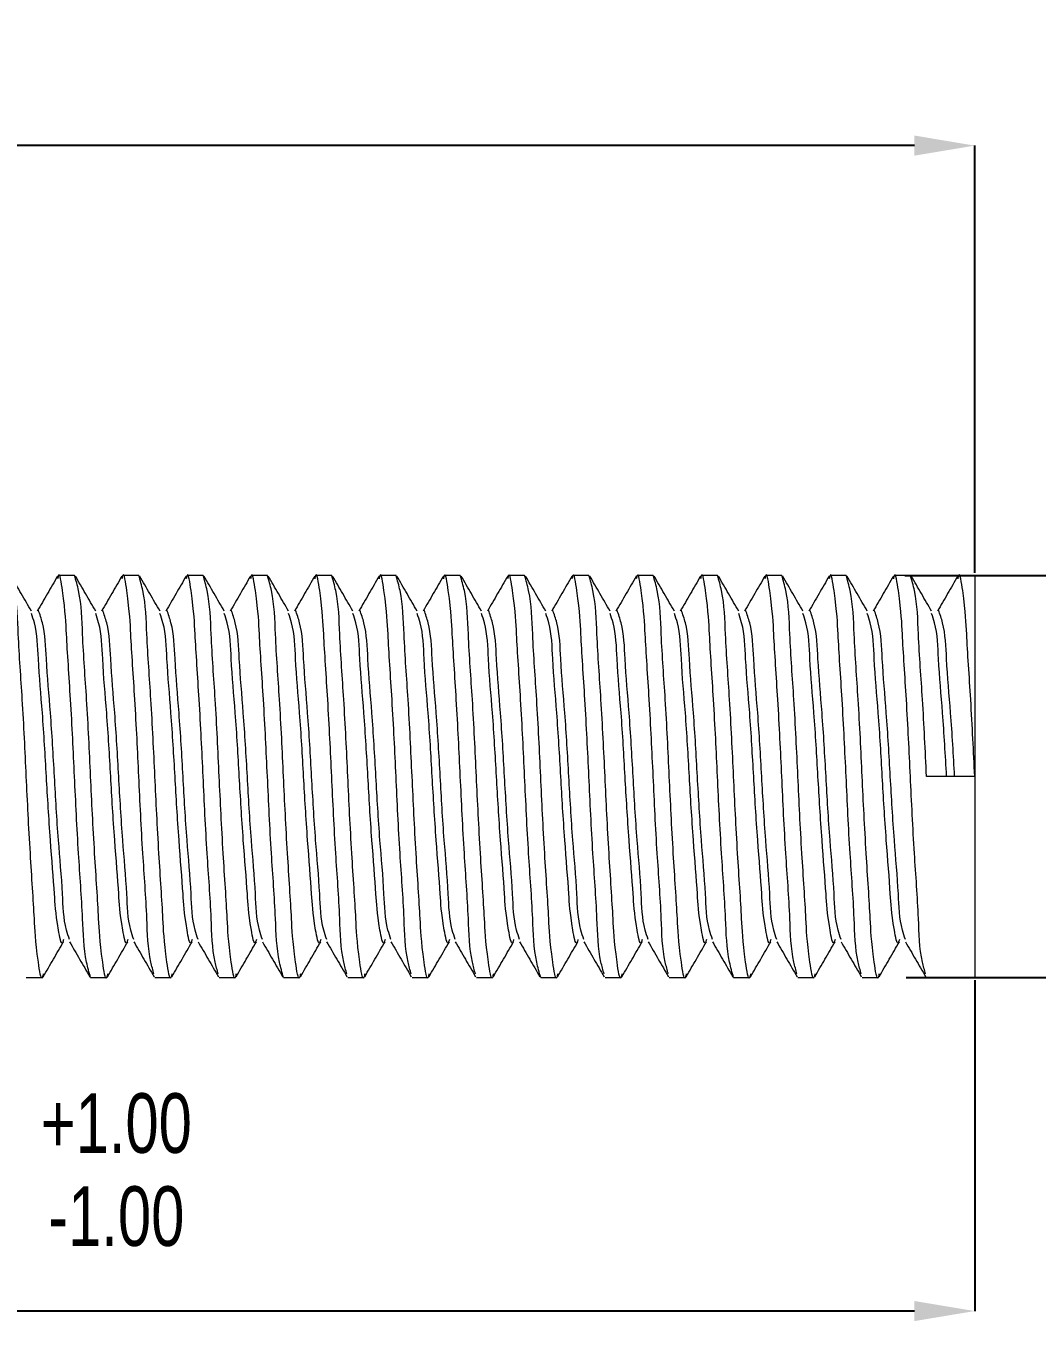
# Model space of a CAD drawing. Header units: millimetres. Extents: x -1180 to -403, y 1363 to 1912.
# Drawn here: x -606.4 to -543.5, y 1688.2 to 1768.7 of the extents above; entities that cross this region are included whole.
import ezdxf

# ---------------------------------------------------------------- set-up
doc = ezdxf.new("R2010")
doc.units = ezdxf.units.MM
doc.linetypes.add('SLD-Solid', pattern=[0])
doc.styles.add('SLDTEXTSTYLE0', font='TXT', dxfattribs={"width": 0.75})
doc.dimstyles.new('SLDDIMSTYLE30', dxfattribs={"dimscale": 2.5, "dimtxt": 2.116667, "dimasz": 1.5, "dimexe": 0, "dimexo": 0.0625, "dimgap": 0.529167, "dimtad": 1, "dimdec": 0, "dimlfac": 3, "dimrnd": 1e-09, "dimzin": 12, "dimdsep": 46, "dimtxsty": 'SLDTEXTSTYLE0', "dimcen": 0.09, "dimadec": 0, "dimazin": 3, "dimtfac": 1, "dimtdec": 0, "dimtofl": 0, "dimtmove": 0, "dimatfit": 3, "dimfxl": 1, "dimfrac": 2, "dimtolj": 1, "dimtzin": 12, "dimarcsym": 0})

# ---------------------------------------------------------------- blocks, each defined once
blk = doc.blocks.new('*D5')
at = {"color": 0, "linetype": 'Continuous', "lineweight": -2, "transparency": 16777216}
for p, q in [((-670.414, 1721.742), (-670.414, 1688.8)), ((-547.421, 1709.379), (-547.421, 1688.8)), ((-551.171, 1688.8), (-666.664, 1688.8))]:
    blk.add_line(p, q, dxfattribs=at)
at = {"color": 0, "linetype": 'Continuous', "transparency": 16777216}
for points in [[(-666.664, 1689.425), (-666.664, 1688.175), (-670.414, 1688.8)], [(-551.171, 1689.425), (-551.171, 1688.175), (-547.421, 1688.8)]]:
    blk.add_solid(points, dxfattribs=at)
at = {"layer": 'Defpoints', "color": 0, "linetype": 'Continuous', "transparency": 16777216}
for p in [(-670.414, 1721.898), (-547.421, 1709.535), (-670.414, 1688.8)]:
    blk.add_point(p, dxfattribs=at)
at = {"color": 0, "linetype": 'Continuous', "lineweight": 18, "transparency": 16777216, "insert": (-610.519, 1692.769), "char_height": 5.2917, "attachment_point": 5, "style": 'SLDTEXTSTYLE0'}
blk.add_mtext('\\A1;25', dxfattribs=at)
blk = doc.blocks.new('*D6')
at = {"color": 0, "linetype": 'Continuous', "lineweight": -2, "transparency": 16777216}
for p, q in [((-1045.598, 1734.692), (-1045.598, 1761.25)), ((-551.171, 1761.25), (-1041.848, 1761.25)), ((-547.421, 1734.692), (-547.421, 1761.25))]:
    blk.add_line(p, q, dxfattribs=at)
at = {"color": 0, "linetype": 'Continuous', "transparency": 16777216}
for points in [[(-1041.848, 1761.875), (-1041.848, 1760.625), (-1045.598, 1761.25)], [(-551.171, 1761.875), (-551.171, 1760.625), (-547.421, 1761.25)]]:
    blk.add_solid(points, dxfattribs=at)
at = {"layer": 'Defpoints', "color": 0, "linetype": 'Continuous', "transparency": 16777216}
for p in [(-1045.598, 1761.25), (-1045.598, 1734.535), (-547.421, 1734.535)]:
    blk.add_point(p, dxfattribs=at)
at = {"color": 0, "linetype": 'Continuous', "lineweight": 18, "transparency": 16777216, "insert": (-796.51, 1765.218), "char_height": 5.2917, "attachment_point": 5, "style": 'SLDTEXTSTYLE0'}
blk.add_mtext('\\A1;304', dxfattribs=at)
blk = doc.blocks.new('*D10')
at = {"color": 0, "lineweight": -2, "transparency": 16777216}
for p, q in [((-551.765, 1734.535), (-530.231, 1734.535)), ((-530.231, 1730.785), (-530.231, 1713.285)), ((-551.679, 1709.535), (-530.231, 1709.535))]:
    blk.add_line(p, q, dxfattribs=at)
at = {"color": 0, "transparency": 16777216}
for points in [[(-530.856, 1730.785), (-529.606, 1730.785), (-530.231, 1734.535)], [(-530.856, 1713.285), (-529.606, 1713.285), (-530.231, 1709.535)]]:
    blk.add_solid(points, dxfattribs=at)
at = {"layer": 'Defpoints', "color": 0, "transparency": 16777216}
for p in [(-551.921, 1734.535), (-551.835, 1709.535), (-530.231, 1709.535)]:
    blk.add_point(p, dxfattribs=at)
at = {"color": 0, "transparency": 16777216, "insert": (-534.2, 1722.035), "char_height": 5.29167, "attachment_point": 5, "rotation": 90, "style": 'SLDTEXTSTYLE0'}
blk.add_mtext('\\A1;{\\C0;M5x1.0}', dxfattribs=at)

msp = doc.modelspace()

# ---------------------------------------------------------------- linework, layer by layer
at = {"color": 0, "linetype": 'SLD-Solid', "lineweight": 0}
for p, q in [((-603.42, 1734.535), (-604.42, 1734.535)), ((-599.42, 1734.535), (-600.42, 1734.535)), ((-595.421, 1734.535), (-596.421, 1734.535)), ((-591.421, 1734.535), (-592.421, 1734.535)), ((-587.421, 1734.535), (-588.421, 1734.535)), ((-583.421, 1734.535), (-584.421, 1734.535)), ((-579.421, 1734.535), (-580.421, 1734.535)), ((-575.421, 1734.535), (-576.421, 1734.535)), ((-571.421, 1734.535), (-572.421, 1734.535)), ((-567.421, 1734.535), (-568.421, 1734.535)), ((-563.421, 1734.535), (-564.421, 1734.535)), ((-559.421, 1734.535), (-560.421, 1734.535)), ((-555.421, 1734.535), (-556.421, 1734.535)), ((-551.421, 1734.535), (-552.421, 1734.535)), ((-547.421, 1734.535), (-548.421, 1734.535)), ((-547.421, 1734.535), (-547.421, 1722.035)), ((-547.421, 1722.035), (-550.421, 1722.035)), ((-547.421, 1722.035), (-547.421, 1709.535)), ((-606.42, 1709.535), (-605.42, 1709.535)), ((-602.421, 1709.535), (-601.421, 1709.535)), ((-598.42, 1709.535), (-597.421, 1709.535)), ((-594.42, 1709.535), (-593.421, 1709.535)), ((-590.421, 1709.535), (-589.421, 1709.535)), ((-586.421, 1709.535), (-585.421, 1709.535)), ((-582.421, 1709.535), (-581.421, 1709.535)), ((-578.421, 1709.535), (-577.421, 1709.535)), ((-574.421, 1709.535), (-573.421, 1709.535)), ((-570.421, 1709.535), (-569.421, 1709.535)), ((-566.421, 1709.535), (-565.421, 1709.535)), ((-562.421, 1709.535), (-561.421, 1709.535)), ((-558.421, 1709.535), (-557.421, 1709.535)), ((-554.421, 1709.535), (-553.421, 1709.535)), ((-550.421, 1709.535), (-547.421, 1709.535))]:
    msp.add_line(p, q, dxfattribs=at)
for points, knots in [([(-605.363, 1709.756), (-605.382, 1709.668), (-605.483, 1709.199), (-605.861, 1711.71), (-605.906, 1713.277), (-606.21, 1717.63), (-606.42, 1721.995), (-606.633, 1726.59), (-606.931, 1730.416), (-606.988, 1733.03), (-607.33, 1734.219), (-607.42, 1734.535)], [0, 0, 0, 0, 0.008983, 0.047801, 0.155171, 0.315487, 0.504491, 0.693496, 0.853812, 0.961182, 1, 1, 1, 1]), ([(-606.104, 1732.311), (-606.315, 1732.673), (-606.735, 1733.398), (-607.156, 1734.123), (-607.366, 1734.486)], [0, 0, 0, 0, 0.499832, 1, 1, 1, 1]), ([(-604.475, 1734.486), (-604.685, 1734.123), (-605.106, 1733.398), (-605.526, 1732.673), (-605.737, 1732.311)], [0, 0, 0, 0, 0.500168, 1, 1, 1, 1]), ([(-602.421, 1709.535), (-602.511, 1709.851), (-602.853, 1711.041), (-602.91, 1713.655), (-603.208, 1717.48), (-603.421, 1722.076), (-603.631, 1726.441), (-603.935, 1730.794), (-603.98, 1732.36), (-604.357, 1734.871), (-604.459, 1734.403), (-604.478, 1734.315)], [0, 0, 0, 0, 0.038818, 0.146188, 0.306504, 0.495509, 0.684513, 0.844829, 0.952199, 0.991017, 1, 1, 1, 1]), ([(-601.363, 1709.756), (-601.382, 1709.668), (-601.484, 1709.199), (-601.861, 1711.71), (-601.906, 1713.277), (-602.21, 1717.63), (-602.42, 1721.995), (-602.633, 1726.59), (-602.93, 1730.416), (-602.988, 1733.03), (-603.33, 1734.219), (-603.42, 1734.535)], [0, 0, 0, 0, 0.008983, 0.047801, 0.155171, 0.315487, 0.504491, 0.693496, 0.853811, 0.961182, 1, 1, 1, 1]), ([(-602.104, 1732.311), (-602.315, 1732.673), (-602.735, 1733.398), (-603.156, 1734.123), (-603.366, 1734.486)], [0, 0, 0, 0, 0.499847, 1, 1, 1, 1]), ([(-600.475, 1734.486), (-600.685, 1734.123), (-601.106, 1733.398), (-601.526, 1732.673), (-601.737, 1732.311)], [0, 0, 0, 0, 0.500168, 1, 1, 1, 1]), ([(-598.478, 1709.756), (-598.547, 1709.999), (-598.863, 1711.116), (-598.905, 1713.656), (-599.21, 1717.48), (-599.42, 1722.076), (-599.631, 1726.44), (-599.935, 1730.794), (-599.98, 1732.36), (-600.358, 1734.871), (-600.459, 1734.403), (-600.478, 1734.315)], [0, 0, 0, 0, 0.030107, 0.13845, 0.300219, 0.490937, 0.681654, 0.843423, 0.951767, 0.990937, 1, 1, 1, 1]), ([(-597.363, 1709.756), (-597.382, 1709.668), (-597.484, 1709.199), (-597.861, 1711.71), (-597.906, 1713.277), (-598.21, 1717.63), (-598.42, 1721.995), (-598.633, 1726.59), (-598.93, 1730.416), (-598.988, 1733.03), (-599.33, 1734.219), (-599.42, 1734.535)], [0, 0, 0, 0, 0.008983, 0.047801, 0.155171, 0.315487, 0.504491, 0.693496, 0.853811, 0.961182, 1, 1, 1, 1]), ([(-598.104, 1732.311), (-598.315, 1732.673), (-598.735, 1733.398), (-599.156, 1734.123), (-599.366, 1734.486)], [0, 0, 0, 0, 0.499847, 1, 1, 1, 1]), ([(-596.475, 1734.486), (-596.685, 1734.123), (-597.106, 1733.398), (-597.526, 1732.673), (-597.737, 1732.311)], [0, 0, 0, 0, 0.500168, 1, 1, 1, 1]), ([(-594.478, 1709.756), (-594.547, 1709.999), (-594.863, 1711.116), (-594.905, 1713.656), (-595.21, 1717.48), (-595.42, 1722.076), (-595.631, 1726.44), (-595.935, 1730.794), (-595.98, 1732.36), (-596.358, 1734.871), (-596.459, 1734.403), (-596.478, 1734.315)], [0, 0, 0, 0, 0.030106, 0.13845, 0.300219, 0.490936, 0.681654, 0.843422, 0.951766, 0.990937, 1, 1, 1, 1]), ([(-593.363, 1709.756), (-593.382, 1709.668), (-593.484, 1709.199), (-593.861, 1711.71), (-593.906, 1713.277), (-594.21, 1717.63), (-594.42, 1721.995), (-594.633, 1726.59), (-594.93, 1730.416), (-594.988, 1733.03), (-595.33, 1734.219), (-595.421, 1734.535)], [0, 0, 0, 0, 0.008983, 0.047801, 0.155171, 0.315487, 0.504491, 0.693496, 0.853811, 0.961182, 1, 1, 1, 1]), ([(-594.104, 1732.311), (-594.315, 1732.673), (-594.735, 1733.398), (-595.156, 1734.123), (-595.366, 1734.486)], [0, 0, 0, 0, 0.499832, 1, 1, 1, 1]), ([(-592.475, 1734.486), (-592.685, 1734.123), (-593.106, 1733.398), (-593.526, 1732.673), (-593.737, 1732.311)], [0, 0, 0, 0, 0.500168, 1, 1, 1, 1]), ([(-590.421, 1709.535), (-590.511, 1709.851), (-590.853, 1711.041), (-590.91, 1713.655), (-591.208, 1717.48), (-591.421, 1722.076), (-591.631, 1726.441), (-591.935, 1730.794), (-591.98, 1732.36), (-592.358, 1734.871), (-592.459, 1734.403), (-592.478, 1734.315)], [0, 0, 0, 0, 0.038819, 0.146189, 0.306505, 0.495509, 0.684513, 0.844829, 0.952199, 0.991018, 1, 1, 1, 1]), ([(-589.363, 1709.756), (-589.382, 1709.668), (-589.483, 1709.199), (-589.861, 1711.71), (-589.906, 1713.277), (-590.21, 1717.63), (-590.42, 1721.995), (-590.633, 1726.59), (-590.93, 1730.416), (-590.988, 1733.03), (-591.33, 1734.219), (-591.421, 1734.535)], [0, 0, 0, 0, 0.008982, 0.047801, 0.155171, 0.315487, 0.504491, 0.693496, 0.853811, 0.961182, 1, 1, 1, 1]), ([(-590.104, 1732.311), (-590.315, 1732.673), (-590.735, 1733.398), (-591.156, 1734.123), (-591.366, 1734.486)], [0, 0, 0, 0, 0.499832, 1, 1, 1, 1]), ([(-588.475, 1734.486), (-588.685, 1734.123), (-589.106, 1733.398), (-589.526, 1732.673), (-589.737, 1732.311)], [0, 0, 0, 0, 0.500153, 1, 1, 1, 1]), ([(-586.478, 1709.756), (-586.547, 1709.999), (-586.863, 1711.116), (-586.906, 1713.656), (-587.21, 1717.48), (-587.421, 1722.076), (-587.631, 1726.44), (-587.935, 1730.794), (-587.98, 1732.36), (-588.358, 1734.871), (-588.459, 1734.403), (-588.478, 1734.315)], [0, 0, 0, 0, 0.030106, 0.13845, 0.300219, 0.490936, 0.681654, 0.843422, 0.951766, 0.990937, 1, 1, 1, 1]), ([(-585.363, 1709.756), (-585.382, 1709.668), (-585.483, 1709.199), (-585.861, 1711.71), (-585.906, 1713.277), (-586.21, 1717.63), (-586.42, 1721.995), (-586.633, 1726.59), (-586.931, 1730.416), (-586.988, 1733.03), (-587.33, 1734.219), (-587.421, 1734.535)], [0, 0, 0, 0, 0.008982, 0.047801, 0.155171, 0.315487, 0.504491, 0.693495, 0.853811, 0.961181, 1, 1, 1, 1]), ([(-586.104, 1732.311), (-586.315, 1732.673), (-586.735, 1733.398), (-587.156, 1734.123), (-587.366, 1734.486)], [0, 0, 0, 0, 0.499832, 1, 1, 1, 1]), ([(-584.475, 1734.486), (-584.685, 1734.123), (-585.106, 1733.398), (-585.526, 1732.673), (-585.737, 1732.311)], [0, 0, 0, 0, 0.500161, 1, 1, 1, 1]), ([(-582.478, 1709.756), (-582.547, 1709.999), (-582.863, 1711.116), (-582.906, 1713.656), (-583.21, 1717.48), (-583.421, 1722.076), (-583.631, 1726.44), (-583.935, 1730.794), (-583.98, 1732.36), (-584.358, 1734.871), (-584.459, 1734.403), (-584.478, 1734.315)], [0, 0, 0, 0, 0.030106, 0.13845, 0.300219, 0.490936, 0.681654, 0.843422, 0.951766, 0.990937, 1, 1, 1, 1]), ([(-581.363, 1709.756), (-581.382, 1709.668), (-581.484, 1709.199), (-581.861, 1711.71), (-581.906, 1713.277), (-582.21, 1717.63), (-582.42, 1721.995), (-582.633, 1726.59), (-582.931, 1730.416), (-582.988, 1733.03), (-583.33, 1734.219), (-583.421, 1734.535)], [0, 0, 0, 0, 0.008982, 0.047801, 0.155171, 0.315487, 0.504491, 0.693495, 0.853811, 0.961181, 1, 1, 1, 1]), ([(-582.104, 1732.311), (-582.315, 1732.673), (-582.735, 1733.398), (-583.156, 1734.123), (-583.366, 1734.486)], [0, 0, 0, 0, 0.499832, 1, 1, 1, 1]), ([(-580.475, 1734.486), (-580.685, 1734.123), (-581.106, 1733.398), (-581.526, 1732.673), (-581.737, 1732.311)], [0, 0, 0, 0, 0.500168, 1, 1, 1, 1]), ([(-578.478, 1709.756), (-578.547, 1709.999), (-578.863, 1711.116), (-578.906, 1713.656), (-579.21, 1717.48), (-579.421, 1722.076), (-579.631, 1726.44), (-579.935, 1730.794), (-579.98, 1732.36), (-580.358, 1734.871), (-580.459, 1734.403), (-580.478, 1734.315)], [0, 0, 0, 0, 0.0301065, 0.1384504, 0.3002189, 0.4909364, 0.6816538, 0.8434225, 0.9517661, 0.9909367, 1, 1, 1, 1]), ([(-577.363, 1709.756), (-577.382, 1709.668), (-577.484, 1709.199), (-577.861, 1711.71), (-577.906, 1713.277), (-578.21, 1717.63), (-578.42, 1721.995), (-578.633, 1726.59), (-578.931, 1730.416), (-578.988, 1733.03), (-579.33, 1734.219), (-579.421, 1734.535)], [0, 0, 0, 0, 0.008982, 0.047801, 0.155171, 0.315487, 0.504491, 0.693495, 0.853811, 0.961181, 1, 1, 1, 1]), ([(-578.104, 1732.311), (-578.315, 1732.673), (-578.735, 1733.398), (-579.156, 1734.123), (-579.366, 1734.486)], [0, 0, 0, 0, 0.499832, 1, 1, 1, 1]), ([(-576.475, 1734.486), (-576.685, 1734.123), (-577.106, 1733.398), (-577.526, 1732.673), (-577.737, 1732.311)], [0, 0, 0, 0, 0.500168, 1, 1, 1, 1]), ([(-574.421, 1709.535), (-574.511, 1709.851), (-574.853, 1711.041), (-574.911, 1713.655), (-575.208, 1717.48), (-575.421, 1722.076), (-575.631, 1726.441), (-575.935, 1730.794), (-575.981, 1732.36), (-576.358, 1734.871), (-576.459, 1734.403), (-576.478, 1734.315)], [0, 0, 0, 0, 0.038818, 0.146189, 0.306504, 0.495509, 0.684513, 0.844829, 0.952199, 0.991017, 1, 1, 1, 1]), ([(-573.363, 1709.756), (-573.382, 1709.668), (-573.484, 1709.199), (-573.861, 1711.71), (-573.906, 1713.277), (-574.21, 1717.63), (-574.42, 1721.995), (-574.633, 1726.59), (-574.931, 1730.416), (-574.988, 1733.03), (-575.33, 1734.219), (-575.421, 1734.535)], [0, 0, 0, 0, 0.008982, 0.047801, 0.155171, 0.315487, 0.504491, 0.693495, 0.853811, 0.961181, 1, 1, 1, 1]), ([(-574.105, 1732.311), (-574.315, 1732.673), (-574.736, 1733.398), (-575.156, 1734.123), (-575.366, 1734.486)], [0, 0, 0, 0, 0.499832, 1, 1, 1, 1]), ([(-572.475, 1734.486), (-572.685, 1734.123), (-573.106, 1733.398), (-573.526, 1732.673), (-573.737, 1732.311)], [0, 0, 0, 0, 0.500168, 1, 1, 1, 1]), ([(-570.478, 1709.756), (-570.547, 1709.999), (-570.863, 1711.116), (-570.906, 1713.656), (-571.21, 1717.48), (-571.421, 1722.076), (-571.632, 1726.44), (-571.935, 1730.794), (-571.981, 1732.36), (-572.358, 1734.871), (-572.459, 1734.403), (-572.479, 1734.315)], [0, 0, 0, 0, 0.030106, 0.13845, 0.300219, 0.490936, 0.681654, 0.843422, 0.951766, 0.990936, 1, 1, 1, 1]), ([(-569.363, 1709.756), (-569.382, 1709.668), (-569.484, 1709.199), (-569.861, 1711.711), (-569.906, 1713.277), (-570.21, 1717.63), (-570.42, 1721.995), (-570.633, 1726.59), (-570.931, 1730.416), (-570.988, 1733.03), (-571.33, 1734.219), (-571.421, 1734.535)], [0, 0, 0, 0, 0.008982, 0.0478, 0.155171, 0.315486, 0.504491, 0.693495, 0.853811, 0.961181, 1, 1, 1, 1]), ([(-570.105, 1732.311), (-570.315, 1732.673), (-570.736, 1733.398), (-571.156, 1734.123), (-571.366, 1734.486)], [0, 0, 0, 0, 0.499832, 1, 1, 1, 1]), ([(-568.475, 1734.486), (-568.685, 1734.123), (-569.106, 1733.398), (-569.526, 1732.673), (-569.737, 1732.311)], [0, 0, 0, 0, 0.500168, 1, 1, 1, 1]), ([(-566.479, 1709.756), (-566.547, 1709.999), (-566.863, 1711.116), (-566.906, 1713.656), (-567.21, 1717.48), (-567.421, 1722.076), (-567.632, 1726.44), (-567.935, 1730.794), (-567.981, 1732.36), (-568.358, 1734.871), (-568.459, 1734.403), (-568.479, 1734.315)], [0, 0, 0, 0, 0.030106, 0.13845, 0.300219, 0.490936, 0.681654, 0.843422, 0.951766, 0.990936, 1, 1, 1, 1]), ([(-565.363, 1709.756), (-565.382, 1709.668), (-565.484, 1709.199), (-565.861, 1711.711), (-565.906, 1713.277), (-566.21, 1717.63), (-566.42, 1721.995), (-566.633, 1726.59), (-566.931, 1730.416), (-566.988, 1733.03), (-567.33, 1734.219), (-567.421, 1734.535)], [0, 0, 0, 0, 0.008982, 0.0478, 0.155171, 0.315486, 0.504491, 0.693496, 0.853811, 0.961182, 1, 1, 1, 1]), ([(-566.105, 1732.311), (-566.315, 1732.673), (-566.736, 1733.398), (-567.156, 1734.123), (-567.366, 1734.486)], [0, 0, 0, 0, 0.499832, 1, 1, 1, 1]), ([(-564.475, 1734.486), (-564.686, 1734.123), (-565.106, 1733.398), (-565.527, 1732.673), (-565.737, 1732.311)], [0, 0, 0, 0, 0.500168, 1, 1, 1, 1]), ([(-562.421, 1709.535), (-562.511, 1709.851), (-562.853, 1711.041), (-562.911, 1713.655), (-563.208, 1717.48), (-563.421, 1722.076), (-563.632, 1726.441), (-563.935, 1730.794), (-563.981, 1732.36), (-564.358, 1734.871), (-564.459, 1734.403), (-564.479, 1734.315)], [0, 0, 0, 0, 0.038818, 0.146189, 0.306504, 0.495509, 0.684513, 0.844829, 0.952199, 0.991017, 1, 1, 1, 1]), ([(-561.363, 1709.756), (-561.382, 1709.668), (-561.484, 1709.199), (-561.861, 1711.71), (-561.906, 1713.277), (-562.21, 1717.63), (-562.42, 1721.995), (-562.633, 1726.59), (-562.931, 1730.416), (-562.988, 1733.03), (-563.33, 1734.219), (-563.421, 1734.535)], [0, 0, 0, 0, 0.008983, 0.047801, 0.155171, 0.315487, 0.504491, 0.693496, 0.853812, 0.961182, 1, 1, 1, 1]), ([(-562.105, 1732.311), (-562.315, 1732.673), (-562.736, 1733.398), (-563.156, 1734.123), (-563.366, 1734.486)], [0, 0, 0, 0, 0.499832, 1, 1, 1, 1]), ([(-560.475, 1734.486), (-560.686, 1734.123), (-561.106, 1733.398), (-561.527, 1732.673), (-561.737, 1732.311)], [0, 0, 0, 0, 0.500168, 1, 1, 1, 1]), ([(-558.479, 1709.756), (-558.547, 1709.999), (-558.863, 1711.116), (-558.906, 1713.656), (-559.21, 1717.48), (-559.421, 1722.076), (-559.632, 1726.44), (-559.935, 1730.794), (-559.981, 1732.36), (-560.358, 1734.871), (-560.459, 1734.403), (-560.479, 1734.315)], [0, 0, 0, 0, 0.030107, 0.13845, 0.300219, 0.490937, 0.681654, 0.843423, 0.951767, 0.990937, 1, 1, 1, 1]), ([(-557.363, 1709.756), (-557.382, 1709.668), (-557.484, 1709.199), (-557.861, 1711.71), (-557.906, 1713.277), (-558.21, 1717.63), (-558.42, 1721.995), (-558.633, 1726.59), (-558.931, 1730.416), (-558.988, 1733.03), (-559.33, 1734.219), (-559.421, 1734.535)], [0, 0, 0, 0, 0.008983, 0.047801, 0.155171, 0.315487, 0.504491, 0.693496, 0.853811, 0.961182, 1, 1, 1, 1]), ([(-558.105, 1732.311), (-558.315, 1732.673), (-558.736, 1733.398), (-559.156, 1734.123), (-559.366, 1734.486)], [0, 0, 0, 0, 0.499847, 1, 1, 1, 1]), ([(-556.475, 1734.486), (-556.686, 1734.123), (-557.106, 1733.398), (-557.527, 1732.673), (-557.737, 1732.311)], [0, 0, 0, 0, 0.500168, 1, 1, 1, 1]), ([(-554.479, 1709.756), (-554.547, 1709.999), (-554.863, 1711.116), (-554.906, 1713.656), (-555.21, 1717.48), (-555.421, 1722.076), (-555.632, 1726.44), (-555.935, 1730.794), (-555.981, 1732.36), (-556.358, 1734.871), (-556.459, 1734.403), (-556.479, 1734.315)], [0, 0, 0, 0, 0.030107, 0.13845, 0.300219, 0.490937, 0.681654, 0.843423, 0.951767, 0.990937, 1, 1, 1, 1]), ([(-553.363, 1709.756), (-553.382, 1709.668), (-553.484, 1709.199), (-553.861, 1711.71), (-553.906, 1713.277), (-554.21, 1717.63), (-554.42, 1721.995), (-554.633, 1726.59), (-554.931, 1730.416), (-554.988, 1733.03), (-555.33, 1734.219), (-555.421, 1734.535)], [0, 0, 0, 0, 0.008983, 0.047801, 0.155171, 0.315487, 0.504491, 0.693496, 0.853811, 0.961182, 1, 1, 1, 1]), ([(-554.105, 1732.311), (-554.315, 1732.673), (-554.736, 1733.398), (-555.156, 1734.123), (-555.366, 1734.486)], [0, 0, 0, 0, 0.499847, 1, 1, 1, 1]), ([(-552.475, 1734.486), (-552.686, 1734.123), (-553.106, 1733.398), (-553.527, 1732.673), (-553.737, 1732.311)], [0, 0, 0, 0, 0.500168, 1, 1, 1, 1]), ([(-550.479, 1709.756), (-550.547, 1709.999), (-550.863, 1711.116), (-550.906, 1713.656), (-551.21, 1717.48), (-551.421, 1722.076), (-551.632, 1726.44), (-551.935, 1730.794), (-551.98, 1732.36), (-552.358, 1734.871), (-552.459, 1734.403), (-552.479, 1734.315)], [0, 0, 0, 0, 0.030106, 0.13845, 0.300219, 0.490936, 0.681654, 0.843422, 0.951766, 0.990937, 1, 1, 1, 1]), ([(-550.421, 1722.035), (-550.495, 1723.631), (-550.633, 1726.581), (-550.931, 1730.418), (-550.988, 1733.03), (-551.33, 1734.219), (-551.421, 1734.535)], [0, 0, 0, 0, 0.381435, 0.704972, 0.92166, 1, 1, 1, 1]), ([(-550.105, 1732.311), (-550.315, 1732.673), (-550.736, 1733.398), (-551.156, 1734.123), (-551.366, 1734.486)], [0, 0, 0, 0, 0.499832, 1, 1, 1, 1]), ([(-548.475, 1734.486), (-548.686, 1734.123), (-549.106, 1733.398), (-549.527, 1732.673), (-549.737, 1732.311)], [0, 0, 0, 0, 0.500168, 1, 1, 1, 1]), ([(-547.421, 1722.035), (-547.495, 1723.585), (-547.632, 1726.45), (-547.935, 1730.793), (-547.98, 1732.36), (-548.358, 1734.871), (-548.46, 1734.403), (-548.479, 1734.315)], [0, 0, 0, 0, 0.374644, 0.692421, 0.90525, 0.982196, 1, 1, 1, 1]), ([(-604.105, 1711.907), (-604.126, 1711.823), (-604.231, 1711.419), (-604.607, 1713.465), (-604.658, 1714.81), (-604.959, 1718.386), (-605.171, 1722.003), (-605.382, 1725.803), (-605.684, 1728.961), (-605.73, 1731.066), (-606.039, 1731.971), (-606.105, 1732.163)], [0, 0, 0, 0, 0.010438, 0.050106, 0.158433, 0.320002, 0.510438, 0.700875, 0.862444, 0.970771, 1, 1, 1, 1]), ([(-603.736, 1711.907), (-603.802, 1712.1), (-604.111, 1713.005), (-604.156, 1715.109), (-604.46, 1718.275), (-604.67, 1722.035), (-604.884, 1725.795), (-605.179, 1728.963), (-605.241, 1731.137), (-605.58, 1732.11), (-605.67, 1732.37)], [0, 0, 0, 0, 0.029537, 0.139007, 0.302281, 0.494726, 0.687171, 0.850445, 0.959914, 1, 1, 1, 1]), ([(-600.105, 1711.907), (-600.126, 1711.823), (-600.231, 1711.419), (-600.607, 1713.465), (-600.658, 1714.81), (-600.959, 1718.386), (-601.171, 1722.003), (-601.382, 1725.803), (-601.685, 1728.961), (-601.73, 1731.066), (-602.039, 1731.971), (-602.105, 1732.163)], [0, 0, 0, 0, 0.010438, 0.050106, 0.158432, 0.320002, 0.510438, 0.700875, 0.862444, 0.970771, 1, 1, 1, 1]), ([(-599.736, 1711.907), (-599.802, 1712.1), (-600.111, 1713.005), (-600.156, 1715.109), (-600.46, 1718.275), (-600.67, 1722.035), (-600.884, 1725.795), (-601.179, 1728.963), (-601.241, 1731.137), (-601.58, 1732.11), (-601.67, 1732.37)], [0, 0, 0, 0, 0.029537, 0.139007, 0.302281, 0.494726, 0.687171, 0.850445, 0.959914, 1, 1, 1, 1]), ([(-596.105, 1711.907), (-596.126, 1711.823), (-596.231, 1711.419), (-596.607, 1713.465), (-596.658, 1714.81), (-596.959, 1718.386), (-597.171, 1722.003), (-597.382, 1725.803), (-597.685, 1728.961), (-597.73, 1731.066), (-598.039, 1731.971), (-598.105, 1732.163)], [0, 0, 0, 0, 0.010438, 0.050107, 0.158433, 0.320003, 0.510439, 0.700875, 0.862444, 0.970771, 1, 1, 1, 1]), ([(-595.736, 1711.907), (-595.802, 1712.1), (-596.111, 1713.005), (-596.156, 1715.109), (-596.46, 1718.275), (-596.67, 1722.035), (-596.884, 1725.795), (-597.179, 1728.963), (-597.241, 1731.137), (-597.58, 1732.11), (-597.67, 1732.37)], [0, 0, 0, 0, 0.029537, 0.139006, 0.302281, 0.494726, 0.687171, 0.850445, 0.959914, 1, 1, 1, 1]), ([(-592.105, 1711.907), (-592.126, 1711.823), (-592.231, 1711.419), (-592.607, 1713.465), (-592.658, 1714.81), (-592.959, 1718.386), (-593.171, 1722.003), (-593.382, 1725.803), (-593.685, 1728.961), (-593.729, 1731.066), (-594.039, 1731.971), (-594.105, 1732.163)], [0, 0, 0, 0, 0.010438, 0.050107, 0.158433, 0.320003, 0.510438, 0.700874, 0.862444, 0.97077, 1, 1, 1, 1]), ([(-591.736, 1711.907), (-591.802, 1712.1), (-592.112, 1713.005), (-592.156, 1715.109), (-592.46, 1718.275), (-592.67, 1722.035), (-592.884, 1725.795), (-593.179, 1728.963), (-593.241, 1731.137), (-593.58, 1732.11), (-593.671, 1732.37)], [0, 0, 0, 0, 0.029538, 0.139007, 0.302281, 0.494726, 0.687171, 0.850445, 0.959914, 1, 1, 1, 1]), ([(-588.105, 1711.907), (-588.126, 1711.823), (-588.231, 1711.419), (-588.607, 1713.465), (-588.658, 1714.81), (-588.959, 1718.386), (-589.171, 1722.003), (-589.381, 1725.803), (-589.685, 1728.961), (-589.73, 1731.066), (-590.039, 1731.971), (-590.105, 1732.163)], [0, 0, 0, 0, 0.010438, 0.050107, 0.158433, 0.320003, 0.510438, 0.700874, 0.862444, 0.97077, 1, 1, 1, 1]), ([(-587.736, 1711.907), (-587.802, 1712.1), (-588.112, 1713.005), (-588.156, 1715.109), (-588.46, 1718.275), (-588.67, 1722.035), (-588.884, 1725.795), (-589.179, 1728.963), (-589.241, 1731.137), (-589.58, 1732.11), (-589.671, 1732.37)], [0, 0, 0, 0, 0.029538, 0.139007, 0.302281, 0.494726, 0.687171, 0.850444, 0.959913, 1, 1, 1, 1]), ([(-584.105, 1711.907), (-584.126, 1711.823), (-584.231, 1711.419), (-584.607, 1713.465), (-584.658, 1714.81), (-584.959, 1718.386), (-585.171, 1722.003), (-585.381, 1725.803), (-585.685, 1728.961), (-585.73, 1731.066), (-586.039, 1731.971), (-586.105, 1732.163)], [0, 0, 0, 0, 0.010438, 0.050107, 0.158433, 0.320003, 0.510438, 0.700874, 0.862444, 0.97077, 1, 1, 1, 1]), ([(-583.736, 1711.907), (-583.802, 1712.1), (-584.112, 1713.005), (-584.156, 1715.109), (-584.46, 1718.275), (-584.67, 1722.035), (-584.884, 1725.795), (-585.179, 1728.963), (-585.241, 1731.137), (-585.58, 1732.11), (-585.671, 1732.37)], [0, 0, 0, 0, 0.029538, 0.139007, 0.302281, 0.494726, 0.687171, 0.850444, 0.959913, 1, 1, 1, 1]), ([(-580.105, 1711.907), (-580.127, 1711.823), (-580.231, 1711.419), (-580.607, 1713.465), (-580.658, 1714.81), (-580.959, 1718.386), (-581.171, 1722.003), (-581.382, 1725.803), (-581.685, 1728.961), (-581.73, 1731.066), (-582.039, 1731.971), (-582.105, 1732.163)], [0, 0, 0, 0, 0.010438, 0.050107, 0.158433, 0.320002, 0.510438, 0.700874, 0.862444, 0.97077, 1, 1, 1, 1]), ([(-579.736, 1711.907), (-579.802, 1712.1), (-580.112, 1713.005), (-580.156, 1715.109), (-580.46, 1718.275), (-580.67, 1722.035), (-580.884, 1725.795), (-581.179, 1728.963), (-581.241, 1731.137), (-581.58, 1732.11), (-581.671, 1732.37)], [0, 0, 0, 0, 0.029538, 0.139007, 0.302281, 0.494726, 0.68717, 0.850444, 0.959913, 1, 1, 1, 1]), ([(-576.105, 1711.907), (-576.127, 1711.823), (-576.231, 1711.419), (-576.607, 1713.465), (-576.658, 1714.81), (-576.959, 1718.386), (-577.171, 1722.003), (-577.382, 1725.803), (-577.685, 1728.961), (-577.73, 1731.066), (-578.039, 1731.971), (-578.105, 1732.163)], [0, 0, 0, 0, 0.010438, 0.050106, 0.158432, 0.320002, 0.510438, 0.700874, 0.862444, 0.97077, 1, 1, 1, 1]), ([(-575.736, 1711.907), (-575.802, 1712.1), (-576.112, 1713.005), (-576.156, 1715.109), (-576.46, 1718.275), (-576.67, 1722.035), (-576.884, 1725.795), (-577.179, 1728.963), (-577.241, 1731.137), (-577.58, 1732.11), (-577.671, 1732.37)], [0, 0, 0, 0, 0.029538, 0.139007, 0.302281, 0.494726, 0.68717, 0.850444, 0.959913, 1, 1, 1, 1]), ([(-572.105, 1711.907), (-572.127, 1711.823), (-572.231, 1711.419), (-572.607, 1713.465), (-572.658, 1714.81), (-572.959, 1718.386), (-573.171, 1722.003), (-573.382, 1725.803), (-573.685, 1728.961), (-573.73, 1731.066), (-574.039, 1731.971), (-574.105, 1732.163)], [0, 0, 0, 0, 0.010438, 0.050106, 0.158433, 0.320002, 0.510439, 0.700875, 0.862445, 0.970771, 1, 1, 1, 1]), ([(-571.736, 1711.907), (-571.802, 1712.1), (-572.112, 1713.005), (-572.157, 1715.109), (-572.46, 1718.275), (-572.67, 1722.035), (-572.884, 1725.795), (-573.179, 1728.963), (-573.241, 1731.137), (-573.58, 1732.11), (-573.671, 1732.37)], [0, 0, 0, 0, 0.029537, 0.139007, 0.30228, 0.494725, 0.68717, 0.850444, 0.959913, 1, 1, 1, 1]), ([(-568.105, 1711.907), (-568.127, 1711.823), (-568.231, 1711.419), (-568.607, 1713.465), (-568.658, 1714.81), (-568.959, 1718.386), (-569.171, 1722.003), (-569.382, 1725.803), (-569.685, 1728.961), (-569.73, 1731.066), (-570.039, 1731.971), (-570.105, 1732.163)], [0, 0, 0, 0, 0.010438, 0.050106, 0.158433, 0.320002, 0.510439, 0.700875, 0.862444, 0.970771, 1, 1, 1, 1]), ([(-567.736, 1711.907), (-567.802, 1712.1), (-568.112, 1713.005), (-568.157, 1715.109), (-568.46, 1718.275), (-568.67, 1722.035), (-568.884, 1725.795), (-569.179, 1728.963), (-569.241, 1731.137), (-569.58, 1732.11), (-569.671, 1732.37)], [0, 0, 0, 0, 0.029537, 0.139007, 0.302281, 0.494726, 0.687171, 0.850445, 0.959914, 1, 1, 1, 1]), ([(-564.105, 1711.907), (-564.127, 1711.823), (-564.231, 1711.419), (-564.607, 1713.465), (-564.658, 1714.81), (-564.959, 1718.386), (-565.171, 1722.003), (-565.382, 1725.803), (-565.685, 1728.961), (-565.73, 1731.066), (-566.039, 1731.971), (-566.105, 1732.163)], [0, 0, 0, 0, 0.010438, 0.050106, 0.158433, 0.320002, 0.510438, 0.700875, 0.862444, 0.970771, 1, 1, 1, 1]), ([(-563.736, 1711.907), (-563.802, 1712.1), (-564.112, 1713.005), (-564.157, 1715.109), (-564.46, 1718.275), (-564.67, 1722.035), (-564.884, 1725.795), (-565.179, 1728.963), (-565.242, 1731.137), (-565.58, 1732.11), (-565.671, 1732.37)], [0, 0, 0, 0, 0.029537, 0.139007, 0.302281, 0.494726, 0.687171, 0.850445, 0.959914, 1, 1, 1, 1]), ([(-560.105, 1711.907), (-560.127, 1711.823), (-560.231, 1711.419), (-560.607, 1713.465), (-560.658, 1714.81), (-560.959, 1718.386), (-561.171, 1722.003), (-561.382, 1725.803), (-561.685, 1728.961), (-561.73, 1731.066), (-562.039, 1731.971), (-562.105, 1732.163)], [0, 0, 0, 0, 0.010438, 0.050106, 0.158433, 0.320002, 0.510438, 0.700875, 0.862444, 0.970771, 1, 1, 1, 1]), ([(-559.737, 1711.907), (-559.802, 1712.1), (-560.112, 1713.005), (-560.157, 1715.109), (-560.46, 1718.275), (-560.67, 1722.035), (-560.884, 1725.795), (-561.179, 1728.963), (-561.242, 1731.137), (-561.58, 1732.11), (-561.671, 1732.37)], [0, 0, 0, 0, 0.029537, 0.139007, 0.302281, 0.494726, 0.687171, 0.850445, 0.959914, 1, 1, 1, 1]), ([(-556.105, 1711.907), (-556.127, 1711.823), (-556.231, 1711.419), (-556.607, 1713.465), (-556.658, 1714.81), (-556.959, 1718.386), (-557.171, 1722.003), (-557.382, 1725.803), (-557.685, 1728.961), (-557.73, 1731.066), (-558.039, 1731.971), (-558.105, 1732.163)], [0, 0, 0, 0, 0.010438, 0.050106, 0.158432, 0.320002, 0.510438, 0.700875, 0.862444, 0.970771, 1, 1, 1, 1]), ([(-555.737, 1711.907), (-555.802, 1712.1), (-556.112, 1713.005), (-556.157, 1715.109), (-556.46, 1718.275), (-556.67, 1722.035), (-556.884, 1725.795), (-557.179, 1728.963), (-557.242, 1731.137), (-557.58, 1732.11), (-557.671, 1732.37)], [0, 0, 0, 0, 0.029537, 0.139007, 0.302281, 0.494726, 0.687171, 0.850445, 0.959914, 1, 1, 1, 1]), ([(-552.105, 1711.907), (-552.127, 1711.823), (-552.231, 1711.419), (-552.608, 1713.465), (-552.658, 1714.81), (-552.959, 1718.386), (-553.171, 1722.003), (-553.382, 1725.803), (-553.685, 1728.961), (-553.73, 1731.066), (-554.039, 1731.971), (-554.105, 1732.163)], [0, 0, 0, 0, 0.010438, 0.050107, 0.158433, 0.320003, 0.510439, 0.700875, 0.862444, 0.970771, 1, 1, 1, 1]), ([(-551.737, 1711.907), (-551.802, 1712.1), (-552.112, 1713.005), (-552.157, 1715.109), (-552.46, 1718.275), (-552.67, 1722.035), (-552.884, 1725.795), (-553.179, 1728.963), (-553.242, 1731.137), (-553.58, 1732.11), (-553.671, 1732.37)], [0, 0, 0, 0, 0.029537, 0.139006, 0.302281, 0.494726, 0.687171, 0.850445, 0.959914, 1, 1, 1, 1]), ([(-549.171, 1722.035), (-549.245, 1723.356), (-549.382, 1725.796), (-549.685, 1728.962), (-549.73, 1731.066), (-550.039, 1731.971), (-550.105, 1732.163)], [0, 0, 0, 0, 0.388993, 0.719022, 0.940294, 1, 1, 1, 1]), ([(-548.671, 1722.035), (-548.746, 1723.355), (-548.884, 1725.795), (-549.179, 1728.963), (-549.242, 1731.137), (-549.58, 1732.11), (-549.671, 1732.37)], [0, 0, 0, 0, 0.380873, 0.704012, 0.920666, 1, 1, 1, 1]), ([(-605.366, 1709.585), (-605.156, 1709.948), (-604.735, 1710.673), (-604.315, 1711.398), (-604.104, 1711.76)], [0, 0, 0, 0, 0.500168, 1, 1, 1, 1]), ([(-603.737, 1711.76), (-603.526, 1711.398), (-603.106, 1710.673), (-602.685, 1709.948), (-602.475, 1709.585)], [0, 0, 0, 0, 0.499832, 1, 1, 1, 1]), ([(-601.366, 1709.585), (-601.156, 1709.948), (-600.735, 1710.673), (-600.315, 1711.398), (-600.104, 1711.76)], [0, 0, 0, 0, 0.500168, 1, 1, 1, 1]), ([(-599.737, 1711.76), (-599.526, 1711.398), (-599.106, 1710.673), (-598.685, 1709.948), (-598.475, 1709.585)], [0, 0, 0, 0, 0.499832, 1, 1, 1, 1]), ([(-597.366, 1709.585), (-597.156, 1709.948), (-596.735, 1710.673), (-596.315, 1711.398), (-596.104, 1711.76)], [0, 0, 0, 0, 0.500168, 1, 1, 1, 1]), ([(-595.737, 1711.76), (-595.526, 1711.398), (-595.106, 1710.673), (-594.685, 1709.948), (-594.475, 1709.585)], [0, 0, 0, 0, 0.499832, 1, 1, 1, 1]), ([(-593.366, 1709.585), (-593.156, 1709.948), (-592.735, 1710.673), (-592.315, 1711.398), (-592.104, 1711.76)], [0, 0, 0, 0, 0.500168, 1, 1, 1, 1]), ([(-591.737, 1711.76), (-591.526, 1711.398), (-591.106, 1710.673), (-590.685, 1709.948), (-590.475, 1709.585)], [0, 0, 0, 0, 0.499832, 1, 1, 1, 1]), ([(-589.366, 1709.585), (-589.156, 1709.948), (-588.735, 1710.673), (-588.315, 1711.398), (-588.104, 1711.76)], [0, 0, 0, 0, 0.500168, 1, 1, 1, 1]), ([(-587.737, 1711.76), (-587.526, 1711.398), (-587.106, 1710.673), (-586.685, 1709.948), (-586.475, 1709.585)], [0, 0, 0, 0, 0.499832, 1, 1, 1, 1]), ([(-585.366, 1709.585), (-585.156, 1709.948), (-584.735, 1710.673), (-584.315, 1711.398), (-584.104, 1711.76)], [0, 0, 0, 0, 0.500168, 1, 1, 1, 1]), ([(-583.737, 1711.76), (-583.526, 1711.398), (-583.106, 1710.673), (-582.685, 1709.948), (-582.475, 1709.585)], [0, 0, 0, 0, 0.499832, 1, 1, 1, 1]), ([(-581.366, 1709.585), (-581.156, 1709.948), (-580.736, 1710.673), (-580.315, 1711.398), (-580.104, 1711.76)], [0, 0, 0, 0, 0.500153, 1, 1, 1, 1]), ([(-579.737, 1711.76), (-579.526, 1711.398), (-579.106, 1710.673), (-578.685, 1709.948), (-578.475, 1709.585)], [0, 0, 0, 0, 0.499832, 1, 1, 1, 1]), ([(-577.366, 1709.585), (-577.156, 1709.948), (-576.736, 1710.673), (-576.315, 1711.398), (-576.104, 1711.76)], [0, 0, 0, 0, 0.500153, 1, 1, 1, 1]), ([(-575.737, 1711.76), (-575.526, 1711.398), (-575.106, 1710.673), (-574.685, 1709.948), (-574.475, 1709.585)], [0, 0, 0, 0, 0.499832, 1, 1, 1, 1]), ([(-573.366, 1709.585), (-573.156, 1709.948), (-572.736, 1710.673), (-572.315, 1711.398), (-572.104, 1711.76)], [0, 0, 0, 0, 0.500168, 1, 1, 1, 1]), ([(-571.737, 1711.76), (-571.527, 1711.398), (-571.106, 1710.673), (-570.686, 1709.948), (-570.475, 1709.585)], [0, 0, 0, 0, 0.499832, 1, 1, 1, 1]), ([(-569.366, 1709.585), (-569.156, 1709.948), (-568.736, 1710.673), (-568.315, 1711.398), (-568.105, 1711.76)], [0, 0, 0, 0, 0.500168, 1, 1, 1, 1]), ([(-567.737, 1711.76), (-567.527, 1711.398), (-567.106, 1710.673), (-566.685, 1709.948), (-566.475, 1709.585)], [0, 0, 0, 0, 0.499847, 1, 1, 1, 1]), ([(-565.366, 1709.585), (-565.156, 1709.948), (-564.736, 1710.673), (-564.315, 1711.398), (-564.105, 1711.76)], [0, 0, 0, 0, 0.500168, 1, 1, 1, 1]), ([(-563.737, 1711.76), (-563.527, 1711.398), (-563.106, 1710.673), (-562.685, 1709.948), (-562.475, 1709.585)], [0, 0, 0, 0, 0.499839, 1, 1, 1, 1]), ([(-561.366, 1709.585), (-561.156, 1709.948), (-560.736, 1710.673), (-560.315, 1711.398), (-560.105, 1711.76)], [0, 0, 0, 0, 0.500168, 1, 1, 1, 1]), ([(-559.737, 1711.76), (-559.527, 1711.398), (-559.106, 1710.673), (-558.686, 1709.948), (-558.475, 1709.585)], [0, 0, 0, 0, 0.499832, 1, 1, 1, 1]), ([(-557.366, 1709.585), (-557.156, 1709.948), (-556.736, 1710.673), (-556.315, 1711.398), (-556.105, 1711.76)], [0, 0, 0, 0, 0.500168, 1, 1, 1, 1]), ([(-555.737, 1711.76), (-555.527, 1711.398), (-555.106, 1710.673), (-554.686, 1709.948), (-554.475, 1709.585)], [0, 0, 0, 0, 0.499832, 1, 1, 1, 1]), ([(-553.366, 1709.585), (-553.156, 1709.948), (-552.736, 1710.673), (-552.315, 1711.398), (-552.105, 1711.76)], [0, 0, 0, 0, 0.500168, 1, 1, 1, 1]), ([(-551.737, 1711.76), (-551.527, 1711.398), (-551.106, 1710.673), (-550.686, 1709.948), (-550.475, 1709.585)], [0, 0, 0, 0, 0.499832, 1, 1, 1, 1])]:
    msp.add_open_spline(points, degree=3, knots=knots, dxfattribs=at)

# ---------------------------------------------------------------- texts
at = {"color": 7, "linetype": 'Continuous', "lineweight": 18, "char_height": 3.7042, "attachment_point": 2, "style": 'SLDTEXTSTYLE0'}
for s, insert in [('\\A1;+1.00', (-600.822, 1702.338)), ('\\A1;-1.00', (-600.822, 1696.555))]:
    msp.add_mtext(s, dxfattribs=dict(at, insert=insert))

# ---------------------------------------------------------------- dimensions: what is measured, and where the dimension line sits
at = {"color": 0, "linetype": 'Continuous', "lineweight": 18}
dim = msp.add_linear_dim(base=(-1045.598, 1761.25), p1=(-547.421, 1734.535), p2=(-1045.598, 1734.535), text='304', dimstyle='SLDDIMSTYLE30', dxfattribs=at)
dim.commit()
dim.dimension.update_dxf_attribs({"geometry": '*D6', "text_midpoint": (-796.51, 1765.218)})
dim = msp.add_linear_dim(base=(-530.231, 1709.535), p1=(-551.921, 1734.535), p2=(-551.835, 1709.535), angle=90, text='{\\C0;M5x1.0}', dimstyle='SLDDIMSTYLE30')
dim.commit()
dim.dimension.update_dxf_attribs({"geometry": '*D10', "text_midpoint": (-534.2, 1722.035)})
dim = msp.add_linear_dim(base=(-670.414, 1688.8), p1=(-547.421, 1709.535), p2=(-670.414, 1721.898), text='25', dimstyle='SLDDIMSTYLE30', dxfattribs=at)
dim.commit()
dim.dimension.update_dxf_attribs({"geometry": '*D5', "text_midpoint": (-610.519, 1688.8), "dimtype": 160})

doc.saveas('drawing.dxf')
